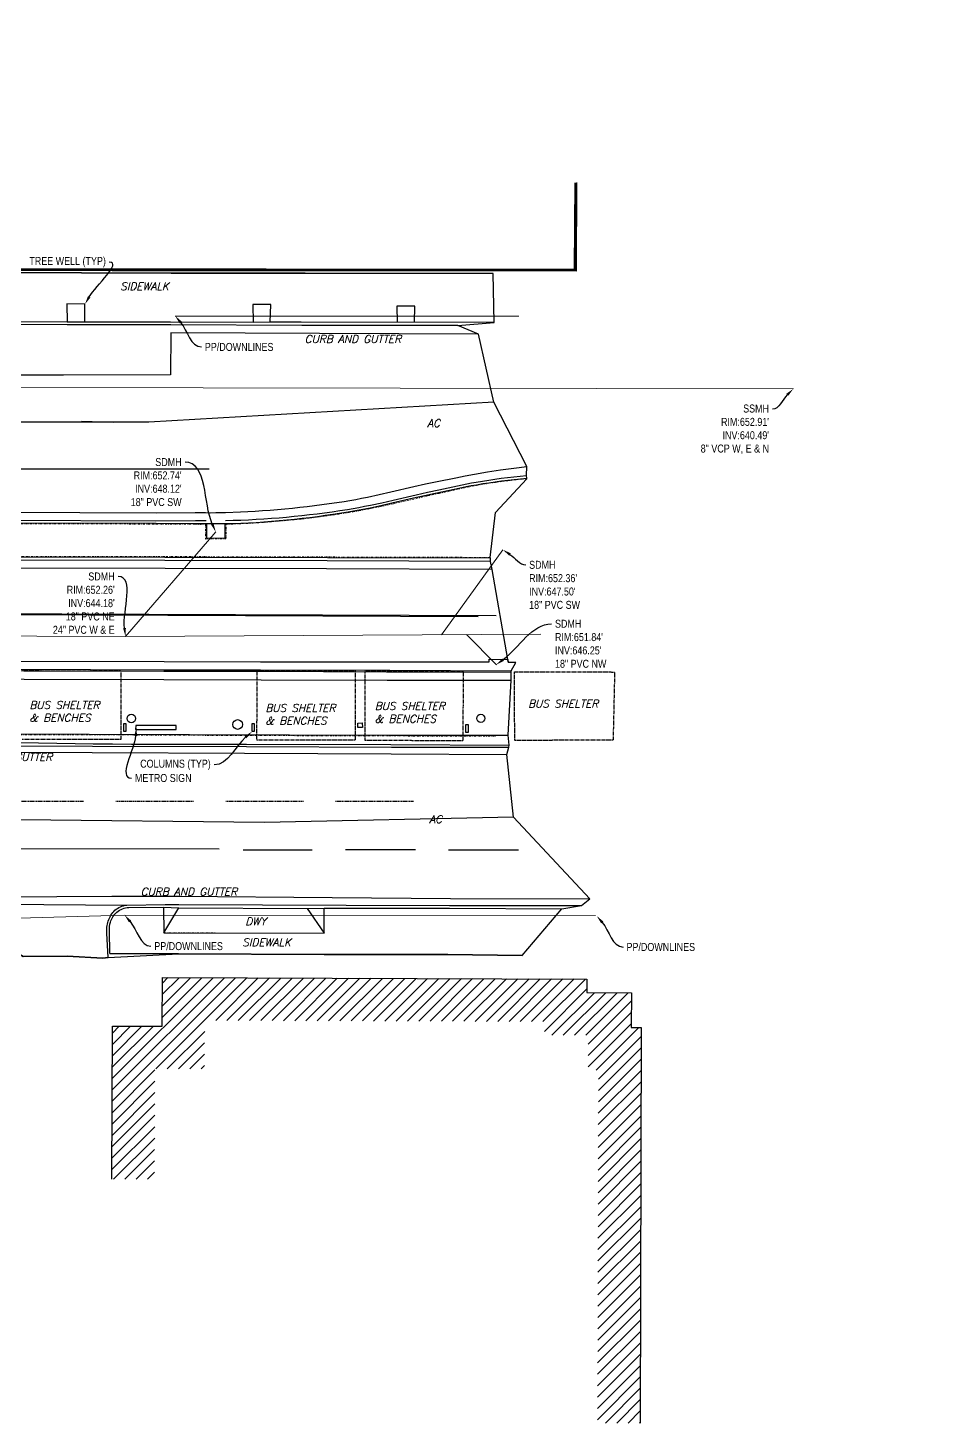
# Model space of a CAD drawing. Header units: feet. Extents: x 6441334 to 6442104, y 1883534 to 1884360.
# Drawn here: x 6441888.6 to 6442104.4, y 1883754.6 to 1884081.5 of the extents above; entities that cross this region are included whole.
import ezdxf
from ezdxf import colors
from ezdxf.entities.mleader import LeaderData, LeaderLine
from ezdxf.lldxf.tags import DXFTag
from ezdxf.math import Vec2, Vec3

# ---------------------------------------------------------------- set-up
doc = ezdxf.new("R2010")
doc.units = ezdxf.units.FT
doc.header["$MEASUREMENT"] = 0
for name, pattern in [('DASHDOT', [1, 0.5, -0.25, 0, -0.25]), ('DASHED2', [0.375, 0.25, -0.125]), ('HIDDEN2', [0.1875, 0.125, -0.0625])]:
    doc.linetypes.add(name, pattern=pattern)
for name, color, linetype, lineweight in [('V-DETL-PATT-BLDG-', 253, 'Continuous', 13), ('VF-BLDG-LINE-', 253, 'Continuous', 25), ('VF-BLDG-OVHD-LINE-', 253, 'DASHED2', 25), ('VF-ELEC-OVHD-LINE-', 253, 'OVERHEADELECTRIC', 15), ('VF-ROAD-CRWN-LINE-', 253, 'Continuous', 25), ('VF-ROAD-STRP-WHIT-LINE-', 253, 'Continuous', 25), ('VF-SSWR-GEOP-LINE-QLB-', 253, 'SEWER', 15), ('VF-STRM-GEOP-LINE-QLB-', 253, 'STORMDRAIN', 15), ('VF-TOPO-BRKL-LINE-', 253, 'DASHDOT', 13), ('VF-TOPO-CONC-EDGE-LINE-', 253, 'Continuous', 25), ('VF-TOPO-CONC-GTFL-LINE-', 253, 'Continuous', 25), ('VF-TOPO-CONC-LIPG-LINE-', 253, 'Continuous', 25), ('VF-TOPO-CONC-TBCB-LINE-', 253, 'Continuous', 25), ('VF-TOPO-CONC-TBWK-LINE-', 253, 'Continuous', 35), ('VF-TOPO-CONC-WALL-LINE-', 253, 'Continuous', 9), ('VF-TOPO-TEXT-', 253, 'Continuous', 25)]:
    doc.layers.add(name, color=color, linetype=linetype, lineweight=lineweight)
doc.layers.add('VF-TINN-DSRF-BNDY-', color=253, linetype='Continuous', lineweight=25, plot=False)
doc.styles.add('CG-Boundary', font='simplex.shx', dxfattribs={"oblique": 15, "height": 0.115})
doc.styles.add('NCS1-Anno', font='arial.ttf', dxfattribs={"width": 0.8, "height": 0.1})
doc.styles.get("Standard").update_dxf_attribs({"font": 'arial.ttf'})
tags = doc.linetypes.add('OVERHEADELECTRIC', pattern='A,1,-0.03,["OE",Standard,S=0.08,R=0,X=0,Y=-0.04],-0.16,1', length=2.19).pattern_tags.tags
tags[6] = DXFTag(74, 10)
tags = doc.linetypes.add('SEWER', pattern='A,1,-0.03,["SS",Standard,S=0.08,R=0,X=0,Y=-0.04],-0.16,1', length=2.19).pattern_tags.tags
tags[6] = DXFTag(74, 10)
tags = doc.linetypes.add('STORMDRAIN', pattern='A,1,-0.03,["SD",Standard,S=0.08,R=0,X=0,Y=-0.04],-0.16,1', length=2.19).pattern_tags.tags
tags[6] = DXFTag(74, 10)

msp = doc.modelspace()

# ---------------------------------------------------------------- hatches: boundary and pattern name
at = {"layer": 'V-DETL-PATT-BLDG-'}
h = msp.add_hatch(dxfattribs=at)
h.set_pattern_fill('ANSI31', color=256, scale=15)
h.set_pattern_definition([(45, (0, 0), (-1.3258252147, 1.3258252147), [])])
h.paths.add_polyline_path([(6442030.01, 1883855.43), (6442019.57, 1883855.46), (6442019.56, 1883858.65), (6441920.14, 1883858.98), (6441920.06, 1883847.6), (6441908.44, 1883847.58), (6441908.29, 1883811.76), (6441918.29, 1883811.72), (6441918.39, 1883837.6), (6441929.99, 1883837.62), (6441930.07, 1883848.95), (6442009.59, 1883848.68), (6442009.6, 1883845.5), (6442019.91, 1883845.46), (6442019.83, 1883837.26), (6442022.26, 1883837.27), (6442022.04, 1883754.64), (6442032.04, 1883754.61), (6442032.29, 1883847.3), (6442029.93, 1883847.29)])

# ---------------------------------------------------------------- linework, layer by layer
at = {"layer": 'VF-BLDG-LINE-'}
for points in [[(6441911.07, 1883918.51), (6441911.57, 1883918.51), (6441911.57, 1883916.61), (6441911.07, 1883916.61), (6441911.07, 1883918.51)], [(6441941.13, 1883918.53), (6441941.63, 1883918.53), (6441941.63, 1883916.63), (6441941.13, 1883916.63), (6441941.13, 1883918.53)], [(6441991.24, 1883918.32), (6441991.74, 1883918.32), (6441991.74, 1883916.42), (6441991.24, 1883916.42), (6441991.24, 1883918.32)], [(6441908.29, 1883811.76), (6441908.44, 1883847.58), (6441920.06, 1883847.6), (6441920.14, 1883858.98), (6442019.56, 1883858.65), (6442019.57, 1883855.46), (6442030.01, 1883855.43), (6442029.93, 1883847.29), (6442032.29, 1883847.3), (6442032.04, 1883754.61)]]:
    msp.add_lwpolyline(points, dxfattribs=at)
for points in [[(6441913.89, 1883918.04), (6441913.83, 1883917.08), (6441923.36, 1883917.09), (6441923.35, 1883918.05), (6441913.89, 1883918.04)], [(6441965.92, 1883918.58), (6441966.95, 1883918.66), (6441967, 1883917.58), (6441965.91, 1883917.6), (6441965.92, 1883918.58)]]:
    msp.add_lwpolyline(points, close=True, dxfattribs=at)
for centre, radius in [((6441912.86, 1883919.68), 0.996), ((6441994.7, 1883919.72), 0.95), ((6441937.74, 1883918.28), 1.14)]:
    msp.add_circle(centre, radius, dxfattribs=at)
at = {"layer": 'VF-BLDG-OVHD-LINE-', "ltscale": 0.6}
for p, q in [((6441887.4, 1883930.91, 665.62), (6441910.39, 1883930.83, 665.81)), ((6441910.39, 1883930.83, 665.81), (6441910.37, 1883914.75, 662.09)), ((6441942.27, 1883914.65, 661.82), (6441942.35, 1883930.82, 665.41)), ((6441942.35, 1883930.82, 665.41), (6441965.29, 1883930.83, 665.3)), ((6441965.29, 1883930.83, 665.3), (6441965.27, 1883914.62, 661.92)), ((6441967.58, 1883930.69, 665.1), (6441967.57, 1883914.63, 661.92)), ((6441990.65, 1883930.7, 665.19), (6441967.58, 1883930.69, 665.1)), ((6441990.59, 1883914.51, 661.98), (6441990.65, 1883930.7, 665.19)), ((6442002.59, 1883930.66, 664.87), (6442026.05, 1883930.58, 665.34)), ((6442002.66, 1883914.55, 661.8), (6442002.59, 1883930.66, 664.87)), ((6442026.05, 1883930.58, 665.34), (6442025.69, 1883914.61, 661.74)), ((6441910.37, 1883914.75, 662.09), (6441887.29, 1883914.77, 662.05)), ((6441965.27, 1883914.62, 661.92), (6441942.27, 1883914.65, 661.82)), ((6441967.57, 1883914.63, 661.92), (6441990.59, 1883914.51, 661.98)), ((6442025.69, 1883914.61, 661.74), (6442002.66, 1883914.55, 661.8))]:
    msp.add_line(p, q, dxfattribs=at)
at = {"layer": 'VF-ELEC-OVHD-LINE-'}
for points in [[(6441923.14, 1884013.95), (6442003.59, 1884013.95)], [(6441520.87, 1883874.99), (6441672.44, 1883874.45), (6441802.22, 1883875.12), (6441871.23, 1883872.9), (6441880.86, 1883872.76), (6441911.29, 1883873.63)], [(6441911.29, 1883873.63), (6442021.58, 1883873.5)]]:
    msp.add_lwpolyline(points, dxfattribs=at)
at = {"layer": 'VF-ROAD-CRWN-LINE-'}
for points in [[(6441997.73, 1883993.79), (6441916.93, 1883989.09), (6441821.9, 1883989.11), (6441790.41, 1883992.96)], [(6441792.68, 1883944.8), (6441896.61, 1883944.19), (6441998.27, 1883943.81)], [(6442002.4, 1883896.54), (6441944.07, 1883895.34), (6441886.8, 1883895.92), (6441826.57, 1883894.7), (6441781.22, 1883893.21)]]:
    msp.add_lwpolyline(points, dxfattribs=at)
at = {"layer": 'VF-ROAD-STRP-WHIT-LINE-'}
for p, q in [((6441908.74, 1883989, 652.88), (6441901.21, 1883989.24, 652.84)), ((6441931.08, 1883978.12, 652.66), (6441789.73, 1883978.08, 652.78)), ((6441933.42, 1883889.09, 651.15), (6441787.31, 1883889.33, 651.76)), ((6441950.73, 1883888.85, 651.13), (6441939.08, 1883888.87, 651.15)), ((6441955.2, 1883888.86, 651.12), (6441950.73, 1883888.85, 651.13)), ((6441974.96, 1883888.91, 651.09), (6441963.04, 1883888.89, 651.1)), ((6441979.43, 1883888.89, 651.08), (6441974.96, 1883888.91, 651.09)), ((6441999.07, 1883888.86, 651.01), (6441987.18, 1883888.85, 651.06)), ((6442003.54, 1883888.86, 651), (6441999.07, 1883888.86, 651.01))]:
    msp.add_line(p, q, dxfattribs=at)
msp.add_polyline3d([(6441793.9, 1883955.61, 652.57), (6441794.08, 1883944.45, 652.76), (6441994.07, 1883943.61, 651.91)], dxfattribs=at)
at = {"layer": 'VF-ROAD-STRP-WHIT-LINE-', "linetype": 'DASHED2'}
for points in [[(6441901.68, 1883900.24, 651.29), (6441901.68, 1883900.24, 651.29), (6441883.48, 1883900.22, 651.35)], [(6441927.42, 1883900.26, 651.2), (6441927.42, 1883900.26, 651.2), (6441909.22, 1883900.24, 651.27)], [(6441953.16, 1883900.27, 651.12), (6441953.16, 1883900.27, 651.12), (6441934.96, 1883900.25, 651.18)], [(6441978.91, 1883900.28, 651.03), (6441978.91, 1883900.28, 651.03), (6441960.71, 1883900.26, 651.1)]]:
    msp.add_polyline3d(points, dxfattribs=at)
at = {"layer": 'VF-SSWR-GEOP-LINE-QLB-', "ltscale": 0.6, "elevation": 652.99, "flags": 128}
msp.add_lwpolyline([(6441837.51, 1883997.35), (6442067.91, 1883996.92)], dxfattribs=at)
at = {"layer": 'VF-STRM-GEOP-LINE-QLB-', "ltscale": 0.6, "flags": 128}
for points, elevation in [([(6441932.62, 1883963.41), (6441911.5, 1883938.88)], 652.74), ([(6441999.87, 1883959.23), (6441985.51, 1883939.3)], 652.36), ([(6441599.6, 1883940.05), (6441911.5, 1883938.88), (6442008.78, 1883939.43)], 652.34), ([(6441998.35, 1883932.3), (6441991.33, 1883939.33)], 651.84)]:
    msp.add_lwpolyline(points, dxfattribs=dict(at, elevation=elevation))
at = {"layer": 'VF-TINN-DSRF-BNDY-'}
msp.add_polyline3d([(6441887.51, 1883863.96, 651.56), (6441897.85, 1883864.01, 651.24), (6441906.19, 1883863.56, 651.23), (6441907.43, 1883863.73, 651.33), (6441923.87, 1883864.57, 651.31), (6441958.02, 1883864.38, 651.18), (6441987, 1883864.42, 651.02), (6442004.39, 1883864.19, 650.79), (6442013.71, 1883875.12, 650.67), (6442018.26, 1883875.87, 650.18), (6442020.25, 1883877.4, 650.23), (6442002.4, 1883896.54, 651.2), (6442000.83, 1883911.26, 650.76), (6442001.24, 1883912.97, 650.65), (6442001.33, 1883913.47, 651.06), (6442001.1, 1883915.81, 652.57), (6442001.81, 1883928.65, 652.3), (6442001.83, 1883930.57, 652.26), (6442001.84, 1883930.88, 651.62), (6442002.91, 1883932.81, 651.65), (6442001.14, 1883932.89, 651.66), (6442001.03, 1883933.55, 651.66), (6441997.36, 1883954.58, 651.62), (6441997.01, 1883956.49, 651.57), (6441997.01, 1883957.26, 652.04), (6441996.92, 1883957.43, 651.83), (6441998.13, 1883967.96, 652.66), (6442005.46, 1883975.86, 652.74), (6442005.47, 1883976.02, 652.94), (6442005.39, 1883976.61, 652.4), (6442005.49, 1883978.69, 652.58), (6441997.73, 1883993.79, 653.08), (6441994.21, 1884009.76, 652.59), (6441989.32, 1884011.76, 652.63), (6441997.81, 1884012.46, 653.14), (6441997.59, 1884023.91, 653.48), (6441953.54, 1884023.99, 653.49), (6441922.15, 1884024.04, 653.54), (6441901.15, 1884024.08, 653.56), (6441857.19, 1884024.18, 653.57)], dxfattribs=at)
at = {"layer": 'VF-TOPO-BRKL-LINE-'}
msp.add_line((6441920.5, 1883869.47), (6441958.02, 1883869.36), dxfattribs=at)
for points in [[(6441883.66, 1883965.33), (6441918.56, 1883965.24), (6441927.86, 1883965.19), (6441929.05, 1883965.17), (6441930.23, 1883965.21), (6441930.26, 1883961.74), (6441935.02, 1883961.79), (6441935.1, 1883965.2), (6441936.88, 1883965.26), (6441938.66, 1883965.34), (6441940.44, 1883965.42), (6441942.22, 1883965.53), (6441943.99, 1883965.64), (6441945.77, 1883965.77), (6441947.55, 1883965.92), (6441949.32, 1883966.08), (6441951.1, 1883966.25), (6441952.87, 1883966.44), (6441954.64, 1883966.65), (6441956.41, 1883966.86), (6441958.17, 1883967.1), (6441959.94, 1883967.34), (6441961.7, 1883967.6), (6441963.46, 1883967.88), (6441964.81, 1883968.1), (6441966.17, 1883968.34), (6441968.86, 1883968.86), (6441971.55, 1883969.42), (6441974.23, 1883970.01), (6441979.58, 1883971.24), (6441982.26, 1883971.84), (6441984.95, 1883972.43), (6441989.34, 1883973.4), (6441991.55, 1883973.88), (6441992.65, 1883974.1), (6441993.76, 1883974.31), (6441995.21, 1883974.56), (6441996.67, 1883974.79), (6441998.13, 1883975.01), (6441999.59, 1883975.22), (6442001.06, 1883975.4), (6442002.52, 1883975.57), (6442003.99, 1883975.73), (6442005.46, 1883975.86)], [(6441996.92, 1883957.43), (6441958.84, 1883957.53), (6441920.66, 1883957.63), (6441886.37, 1883957.64), (6441851.13, 1883957.69), (6441819.91, 1883957.73)], [(6441790.48, 1883920.75), (6441788.79, 1883920.84), (6441788.84, 1883922.09), (6441801.68, 1883921.11), (6441801.9, 1883916.13), (6441822.42, 1883916), (6441856.18, 1883915.98), (6441884.62, 1883915.88), (6441903.03, 1883915.87), (6441939.6, 1883915.7), (6441973.24, 1883915.6), (6441998.21, 1883915.53)]]:
    msp.add_lwpolyline(points, dxfattribs=at)
for points in [[(6441883.66, 1883965.33, 652.48), (6441918.56, 1883965.24, 652.38), (6441927.86, 1883965.19, 652.43), (6441929.05, 1883965.17, 652.42), (6441930.23, 1883965.21, 652.41), (6441930.26, 1883961.74, 652.32), (6441935.02, 1883961.79, 652.31), (6441935.1, 1883965.2, 652.36), (6441936.88, 1883965.26, 652.37), (6441938.66, 1883965.34, 652.37), (6441940.44, 1883965.42, 652.38), (6441942.22, 1883965.53, 652.39), (6441943.99, 1883965.64, 652.39), (6441945.77, 1883965.77, 652.4), (6441947.55, 1883965.92, 652.41), (6441949.32, 1883966.08, 652.41), (6441951.1, 1883966.25, 652.42), (6441952.87, 1883966.44, 652.43), (6441954.64, 1883966.65, 652.43), (6441956.41, 1883966.86, 652.44), (6441958.17, 1883967.1, 652.45), (6441959.94, 1883967.34, 652.45), (6441961.7, 1883967.6, 652.46), (6441963.46, 1883967.88, 652.47), (6441964.81, 1883968.1, 652.47), (6441966.17, 1883968.34, 652.48), (6441968.86, 1883968.86, 652.5), (6441971.55, 1883969.42, 652.51), (6441974.23, 1883970.01, 652.53), (6441979.58, 1883971.24, 652.56), (6441982.26, 1883971.84, 652.57), (6441984.95, 1883972.43, 652.59), (6441989.34, 1883973.4, 652.64), (6441991.55, 1883973.88, 652.66), (6441992.65, 1883974.1, 652.67), (6441993.76, 1883974.31, 652.68), (6441995.21, 1883974.56, 652.69), (6441996.67, 1883974.79, 652.7), (6441998.13, 1883975.01, 652.7), (6441999.59, 1883975.22, 652.71), (6442001.06, 1883975.4, 652.72), (6442002.52, 1883975.57, 652.72), (6442003.99, 1883975.73, 652.73), (6442005.46, 1883975.86, 652.74)], [(6441996.92, 1883957.43, 651.83), (6441958.84, 1883957.53, 652.05), (6441920.66, 1883957.63, 652.12), (6441886.37, 1883957.64, 652.27), (6441851.13, 1883957.69, 652.44), (6441819.91, 1883957.73, 652.61)], [(6441790.48, 1883920.75, 652.46), (6441788.79, 1883920.84, 652.48), (6441788.84, 1883922.09, 652.46), (6441801.68, 1883921.11, 652.74), (6441801.9, 1883916.13, 651.97), (6441822.42, 1883916, 651.56), (6441856.18, 1883915.98, 651.41), (6441884.62, 1883915.88, 651.29), (6441903.03, 1883915.87, 651.24), (6441939.6, 1883915.7, 651.1), (6441973.24, 1883915.6, 650.98), (6441998.21, 1883915.53, 650.89)]]:
    msp.add_polyline3d(points, dxfattribs=at)
at = {"layer": 'VF-TOPO-CONC-EDGE-LINE-'}
msp.add_line((6441920.5, 1883869.47, 651.24), (6441958.02, 1883869.36, 651.08), dxfattribs=at)
for points in [[(6441901.95, 1884012.58, 653.29), (6441901.99, 1884016.74, 653.36), (6441897.79, 1884016.8, 653.39), (6441897.82, 1884012.58, 653.27)], [(6441945.41, 1884012.55, 653.32), (6441945.52, 1884016.7, 653.41), (6441941.31, 1884016.69, 653.4), (6441941.39, 1884012.5, 653.31)], [(6441979.17, 1884012.49, 653.33), (6441979.27, 1884016.28, 653.41), (6441975.07, 1884016.27, 653.4), (6441975.14, 1884012.49, 653.32)], [(6441896.96, 1884000.14, 652.96), (6441858.13, 1884000.16, 652.9), (6441832.68, 1884000.18, 652.86), (6441832.12, 1884010.15, 652.57)], [(6441922.1, 1884010.03, 652.78), (6441922.02, 1884000.24, 652.96), (6441896.96, 1884000.14, 652.96)], [(6441930.43, 1883965.38, 652.61), (6441930.46, 1883961.93, 652.66), (6441934.86, 1883961.98, 652.61), (6441934.86, 1883965.38, 652.57)], [(6441996.69, 1883932.93, 651.63), (6441996.68, 1883933.6, 651.62), (6442001.03, 1883933.55, 651.66), (6442001.14, 1883932.89, 651.66)], [(6441851.89, 1883930.97, 652.84), (6441851.86, 1883930.64, 652.85), (6441851.87, 1883929.02, 652.88), (6441887.73, 1883928.9, 652.73), (6441920.46, 1883928.8, 652.61), (6441943.25, 1883928.76, 652.53), (6441972.77, 1883928.64, 652.4), (6442001.81, 1883928.65, 652.3), (6442001.83, 1883930.57, 652.26)], [(6441851.89, 1883930.97, 652.84), (6441887.66, 1883930.89, 652.7), (6441920.48, 1883930.75, 652.6), (6441943.07, 1883930.75, 652.47), (6441972.65, 1883930.61, 652.41), (6442001.83, 1883930.57, 652.26)], [(6441788.6, 1883917.68, 652.36), (6441788.56, 1883919.18, 652.51), (6441788.62, 1883920.6, 652.61), (6441788.65, 1883922.33, 652.72), (6441801.87, 1883921.34, 653.1), (6441802, 1883916.31, 653.23), (6441821.71, 1883916.25, 653.21), (6441854.58, 1883916.2, 653.1), (6441903.02, 1883916.03, 652.91), (6441973.37, 1883915.78, 652.65), (6442001.1, 1883915.81, 652.57)], [(6441907.43, 1883863.73, 651.33), (6441907.13, 1883869.42, 651.16), (6441907.1, 1883869.77, 651.13), (6441907.09, 1883870.12, 651.1), (6441907.1, 1883870.47, 651.08), (6441907.13, 1883870.82, 651.05), (6441907.17, 1883871.17, 651.02), (6441907.24, 1883871.52, 650.99), (6441907.33, 1883871.86, 650.96), (6441907.43, 1883872.2, 650.93), (6441907.56, 1883872.56, 650.89), (6441907.71, 1883872.91, 650.86), (6441907.88, 1883873.25, 650.82), (6441908.07, 1883873.59, 650.79), (6441908.27, 1883873.91, 650.75), (6441908.51, 1883874.21, 650.72), (6441908.76, 1883874.49, 650.68), (6441909.03, 1883874.75, 650.65), (6441909.33, 1883874.99, 650.62), (6441909.64, 1883875.2, 650.59), (6441909.97, 1883875.4, 650.56), (6441910.32, 1883875.57, 650.53), (6441910.67, 1883875.71, 650.5), (6441911.04, 1883875.83, 650.47), (6441911.41, 1883875.92, 650.44), (6441911.78, 1883875.98, 650.41)], [(6441920.38, 1883875.46, 651.04), (6441920.5, 1883869.47, 651.24), (6441924, 1883875.36, 650.48)], [(6441954.04, 1883875.21, 650.5), (6441958.02, 1883869.36, 651.08), (6441958.02, 1883875.27, 650.88)]]:
    msp.add_polyline3d(points, dxfattribs=at)
at = {"layer": 'VF-TOPO-CONC-GTFL-LINE-'}
for points in [[(6441989.32, 1884011.76, 652.63), (6441952.8, 1884011.79, 652.56), (6441922.08, 1884011.93, 652.65), (6441897.82, 1884011.91, 652.66), (6441857.35, 1884011.99, 652.6), (6441832.09, 1884012.09, 652.56), (6441814.93, 1884012.02, 652.49), (6441796.94, 1884012.06, 652.45), (6441794.06, 1884012.02, 652.47)], [(6441934.93, 1883966.08, 652.02), (6441936.71, 1883966.13, 652.03), (6441938.5, 1883966.19, 652.04), (6441940.29, 1883966.27, 652.05), (6441942.08, 1883966.36, 652.06), (6441943.87, 1883966.47, 652.07), (6441945.66, 1883966.6, 652.08), (6441947.45, 1883966.74, 652.09), (6441949.23, 1883966.89, 652.1), (6441951.01, 1883967.06, 652.11), (6441952.8, 1883967.25, 652.11), (6441954.58, 1883967.45, 652.12), (6441956.36, 1883967.66, 652.13), (6441958.13, 1883967.89, 652.14), (6441959.91, 1883968.14, 652.15), (6441961.68, 1883968.4, 652.16), (6441963.45, 1883968.68, 652.17), (6441964.8, 1883968.9, 652.18), (6441966.15, 1883969.15, 652.18), (6441967.5, 1883969.41, 652.19), (6441968.84, 1883969.68, 652.19), (6441971.53, 1883970.25, 652.21), (6441974.2, 1883970.86, 652.22), (6441979.55, 1883972.1, 652.24), (6441982.23, 1883972.71, 652.26), (6441984.91, 1883973.29, 652.27), (6441989.27, 1883974.23, 652.31), (6441991.45, 1883974.68, 652.33), (6441992.54, 1883974.89, 652.34), (6441993.64, 1883975.09, 652.35), (6441995.1, 1883975.33, 652.35), (6441996.56, 1883975.56, 652.36), (6441998.03, 1883975.78, 652.37), (6441999.5, 1883975.98, 652.38), (6442000.97, 1883976.16, 652.38), (6442002.44, 1883976.33, 652.39), (6442003.91, 1883976.48, 652.4), (6442005.39, 1883976.61, 652.4)], [(6441883.47, 1883966.12, 652.2), (6441918.53, 1883966, 652.07), (6441927.86, 1883966.06, 652.08), (6441929.36, 1883966.05, 652.06), (6441930.37, 1883966.07, 652)], [(6441997.01, 1883956.49, 651.57), (6441958.76, 1883956.63, 651.69), (6441920.71, 1883956.69, 651.83), (6441886.3, 1883956.76, 651.97)], [(6441886.09, 1883931.28, 652.1), (6441920.47, 1883931.09, 651.98), (6441943.1, 1883931.1, 651.86), (6441973.43, 1883930.98, 651.75), (6442001.84, 1883930.88, 651.62)], [(6441788.34, 1883917.15, 651.86), (6441802.95, 1883914.53, 651.39), (6441810.56, 1883914.01, 651.29), (6441818.19, 1883913.67, 651.18), (6441829.44, 1883913.5, 651.08), (6441855.21, 1883913.27, 650.99), (6441886.84, 1883913.26, 650.73), (6441903.76, 1883913.23, 650.75), (6441939.81, 1883913.14, 650.76), (6441973.83, 1883912.98, 650.77), (6442001.24, 1883912.97, 650.65)], [(6441882.67, 1883876.19, 650.5), (6441911.78, 1883875.98, 650.41), (6441920.78, 1883876.1, 650.38), (6441924.01, 1883876.08, 650.36), (6441963.14, 1883875.93, 650.25), (6441987.34, 1883875.84, 650.21), (6442018.26, 1883875.87, 650.18)]]:
    msp.add_polyline3d(points, dxfattribs=at)
at = {"layer": 'VF-TOPO-CONC-LIPG-LINE-'}
msp.add_line((6442001.14, 1883932.89, 651.66), (6442002.91, 1883932.81, 651.65), dxfattribs=at)
for points in [[(6441994.21, 1884009.76, 652.59), (6441956.9, 1884009.87, 652.65), (6441922.1, 1884010.03, 652.78)], [(6441882.82, 1883968.06, 652.31), (6441918.74, 1883967.89, 652.23), (6441927.81, 1883967.99, 652.19), (6441929.02, 1883967.94, 652.2), (6441930.23, 1883967.92, 652.22), (6441931.44, 1883967.91, 652.23), (6441932.66, 1883967.92, 652.25), (6441934.9, 1883967.98, 652.21), (6441938.39, 1883968.11, 652.22), (6441941.87, 1883968.29, 652.23), (6441943.61, 1883968.41, 652.24), (6441945.35, 1883968.53, 652.24), (6441947.09, 1883968.67, 652.25), (6441948.83, 1883968.82, 652.25), (6441950.57, 1883968.99, 652.25), (6441952.31, 1883969.17, 652.26), (6441954.04, 1883969.36, 652.26), (6441955.77, 1883969.57, 652.27), (6441957.5, 1883969.79, 652.27), (6441959.23, 1883970.03, 652.28), (6441960.96, 1883970.28, 652.28), (6441962.68, 1883970.55, 652.29), (6441964.05, 1883970.78, 652.3), (6441965.43, 1883971.02, 652.3), (6441966.8, 1883971.29, 652.31), (6441968.17, 1883971.56, 652.32), (6441970.89, 1883972.15, 652.34), (6441973.62, 1883972.76, 652.35), (6441979.06, 1883974.02, 652.39), (6441981.78, 1883974.64, 652.4), (6441984.51, 1883975.21, 652.42), (6441988.89, 1883976.11, 652.46), (6441991.07, 1883976.55, 652.48), (6441993.27, 1883976.95, 652.49), (6441996.31, 1883977.46, 652.52), (6441999.36, 1883977.92, 652.54), (6442002.42, 1883978.33, 652.56), (6442005.49, 1883978.69, 652.58)], [(6441997.36, 1883954.58, 651.62), (6441958.6, 1883954.75, 651.82), (6441920.82, 1883954.81, 651.95), (6441886.13, 1883954.88, 652.1)], [(6441885.22, 1883933.13, 652.16), (6441920.57, 1883933.05, 652.03), (6441943.13, 1883932.98, 651.92), (6441973.56, 1883932.94, 651.78), (6441996.69, 1883932.93, 651.63)], [(6441787.89, 1883915.18, 652.04), (6441802.74, 1883912.48, 651.6), (6441810.38, 1883911.94, 651.48), (6441818.03, 1883911.62, 651.36), (6441829.03, 1883911.51, 651.16), (6441855.01, 1883911.86, 651.01), (6441886.8, 1883911.77, 650.85), (6441903.7, 1883911.71, 650.86), (6441939.4, 1883911.6, 650.87), (6441973.68, 1883911.38, 650.81), (6442000.83, 1883911.26, 650.76)], [(6441882.51, 1883877.89, 650.59), (6441908.26, 1883878.05, 650.51), (6441920.36, 1883878.07, 650.48), (6441924.1, 1883878.06, 650.47), (6441959.91, 1883877.74, 650.38), (6441987.59, 1883877.48, 650.3), (6442020.25, 1883877.4, 650.23)]]:
    msp.add_polyline3d(points, dxfattribs=at)
at = {"layer": 'VF-TOPO-CONC-TBCB-LINE-'}
for points in [[(6441997.81, 1884012.46, 653.14), (6441952.6, 1884012.52, 653.32), (6441945.41, 1884012.55, 653.32), (6441941.39, 1884012.5, 653.31), (6441922, 1884012.58, 653.31), (6441897.82, 1884012.58, 653.27), (6441857.13, 1884012.63, 653.29), (6441833.97, 1884012.69, 653.23), (6441814.84, 1884012.68, 653.15), (6441810.69, 1884012.72, 653.15), (6441797.11, 1884012.7, 653.21), (6441794.09, 1884012.64, 653.15)], [(6441883.6, 1883965.52, 652.7), (6441918.68, 1883965.47, 652.61), (6441927.85, 1883965.37, 652.6), (6441930.43, 1883965.38, 652.61), (6441932.64, 1883965.37, 652.59), (6441934.86, 1883965.38, 652.57), (6441936.66, 1883965.41, 652.58), (6441938.47, 1883965.47, 652.58), (6441940.28, 1883965.54, 652.59), (6441942.08, 1883965.64, 652.6), (6441943.89, 1883965.75, 652.61), (6441945.69, 1883965.89, 652.61), (6441947.5, 1883966.04, 652.62), (6441949.3, 1883966.21, 652.63), (6441951.1, 1883966.39, 652.64), (6441952.9, 1883966.59, 652.65), (6441954.69, 1883966.81, 652.65), (6441956.49, 1883967.04, 652.66), (6441958.28, 1883967.29, 652.67), (6441960.07, 1883967.55, 652.68), (6441963.64, 1883968.11, 652.69), (6441964.93, 1883968.33, 652.7), (6441966.21, 1883968.57, 652.7), (6441968.77, 1883969.08, 652.71), (6441971.32, 1883969.62, 652.72), (6441973.87, 1883970.2, 652.74), (6441978.96, 1883971.38, 652.76), (6441981.51, 1883971.95, 652.77), (6441984.06, 1883972.5, 652.78), (6441988.87, 1883973.52, 652.79), (6441991.28, 1883974.02, 652.8), (6441992.49, 1883974.25, 652.8), (6441993.7, 1883974.46, 652.8), (6441995.17, 1883974.71, 652.82), (6441996.63, 1883974.94, 652.84), (6441998.1, 1883975.15, 652.85), (6441999.57, 1883975.35, 652.87), (6442001.04, 1883975.54, 652.89), (6442002.52, 1883975.71, 652.9), (6442003.99, 1883975.87, 652.92), (6442005.47, 1883976.02, 652.94)], [(6441997.01, 1883957.26, 652.04), (6441958.77, 1883957.32, 652.19), (6441920.67, 1883957.41, 652.34), (6441886.45, 1883957.46, 652.46)], [(6441886.87, 1883914.07, 651.26), (6441891.14, 1883914.02, 651.25), (6441895.41, 1883913.94, 651.25), (6441899.67, 1883913.85, 651.25), (6441903.94, 1883913.78, 651.25), (6441908.43, 1883913.74, 651.24), (6441912.92, 1883913.71, 651.23), (6441921.9, 1883913.7, 651.21), (6441930.88, 1883913.71, 651.2), (6441939.86, 1883913.7, 651.18), (6441973.63, 1883913.56, 651.12), (6442001.33, 1883913.47, 651.06)], [(6441907.82, 1883864.62, 651.39), (6441907.71, 1883870, 651.24), (6441907.71, 1883870.49, 651.21), (6441907.75, 1883870.99, 651.18), (6441907.83, 1883871.47, 651.14), (6441907.96, 1883871.95, 651.11), (6441908.08, 1883872.28, 651.11), (6441908.22, 1883872.61, 651.1), (6441908.38, 1883872.93, 651.1), (6441908.56, 1883873.24, 651.1), (6441908.76, 1883873.54, 651.1), (6441908.98, 1883873.82, 651.09), (6441909.21, 1883874.08, 651.09), (6441909.47, 1883874.32, 651.09), (6441909.77, 1883874.55, 651.09), (6441910.1, 1883874.76, 651.08), (6441910.44, 1883874.94, 651.08), (6441910.79, 1883875.09, 651.08), (6441911.16, 1883875.22, 651.07), (6441911.53, 1883875.32, 651.07), (6441911.91, 1883875.38, 651.07), (6441912.28, 1883875.42, 651.06), (6441920.38, 1883875.46, 651.04), (6441924, 1883875.36, 650.48), (6441954.04, 1883875.21, 650.5), (6441958.02, 1883875.27, 650.88), (6441987.38, 1883875.25, 650.73), (6442013.71, 1883875.12, 650.67)]]:
    msp.add_polyline3d(points, dxfattribs=at)
at = {"layer": 'VF-TOPO-CONC-TBWK-LINE-'}
for p, q in [((6441906.19, 1883863.56, 651.23), (6441897.85, 1883864.01, 651.24)), ((6441907.43, 1883863.73, 651.33), (6441906.19, 1883863.56, 651.23))]:
    msp.add_line(p, q, dxfattribs=at)
for points in [[(6441997.59, 1884023.91, 653.48), (6441953.54, 1884023.99, 653.49), (6441922.15, 1884024.04, 653.54), (6441901.15, 1884024.08, 653.56), (6441857.19, 1884024.18, 653.57), (6441831.99, 1884024.23, 653.54), (6441799.96, 1884024.28, 653.5), (6441799.08, 1884024.28, 653.45)], [(6441864.07, 1883866.16, 651.52), (6441881.78, 1883866.1, 651.36), (6441882.46, 1883866.05, 651.35), (6441883.73, 1883865.87, 651.37), (6441884.95, 1883865.47, 651.38), (6441886.6, 1883864.49, 651.45), (6441887.51, 1883863.96, 651.56), (6441897.85, 1883864.01, 651.24)], [(6441907.82, 1883864.62, 651.39), (6441923.87, 1883864.57, 651.31), (6441958.02, 1883864.38, 651.18), (6441987, 1883864.42, 651.02), (6442004.39, 1883864.19, 650.79)]]:
    msp.add_polyline3d(points, dxfattribs=at)
at = {"layer": 'VF-TOPO-CONC-WALL-LINE-', "elevation": 659.03}
msp.add_lwpolyline([(6441778.58, 1884143.51), (6441778.26, 1884045.96), (6441799.53, 1884045.94), (6441799.53, 1884024.65), (6442017.14, 1884024.46), (6442017.17, 1884045.24)], dxfattribs=at)
at = {"layer": 'VF-TOPO-CONC-WALL-LINE-', "linetype": 'HIDDEN2', "ltscale": 0.6, "const_width": 0.5}
msp.add_lwpolyline([(6441779.08, 1884143.51), (6441778.55, 1884046.19), (6441799.95, 1884046.29), (6441799.79, 1884024.93), (6442016.82, 1884024.73), (6442016.97, 1884045.24)], dxfattribs=at)
at = {"layer": 'VF-TOPO-CONC-WALL-LINE-'}
msp.add_lwpolyline([(6441779.34, 1884143.5), (6441778.86, 1884046.47), (6441800.22, 1884046.53), (6441800.11, 1884025.2), (6442016.58, 1884024.99), (6442016.73, 1884045.21)], dxfattribs=at)

# ---------------------------------------------------------------- texts
at = {"layer": 'VF-TOPO-TEXT-', "char_height": 1.8, "attachment_point": 1, "style": 'CG-Boundary'}
for s, insert, width in [('SIDEWALK', (6441910.24, 1884021.86), 22.6973), ('CURB AND GUTTER', (6441953.45, 1884009.49, -693.72), 36.2014), ('AC', (6441982.15, 1883989.78), 22.6973), ('BUS SHELTER\\P& BENCHES', (6441888.98, 1883923.75), 22.6973), ('BUS SHELTER\\P& BENCHES', (6441944.25, 1883923.06), 22.6973), ('BUS SHELTER\\P& BENCHES', (6441969.87, 1883923.51), 22.6973), ('BUS SHELTER', (6442005.79, 1883924.08), 22.6973), ('CURB AND GUTTER', (6441871.72, 1883911.56, -693.72), 36.2014), ('AC', (6441982.63, 1883897), 22.6973), ('CURB AND GUTTER', (6441915.04, 1883880.01, -693.72), 36.2014), ('DWY', (6441939.55, 1883873.05), 22.6973), ('SIDEWALK', (6441938.83, 1883868.16), 22.6973)]:
    msp.add_mtext(s, dxfattribs=dict(at, insert=insert, width=width))

# ---------------------------------------------------------------- leaders
at = {"layer": 'VF-TOPO-TEXT-'}
ml = msp.add_multileader_mtext('Standard', dxfattribs=at)
ml.set_content('TREE WELL (TYP)', color=256, style='NCS1-Anno')
ml.set_leader_properties()
ml.build(insert=Vec2(0, 0))
ml.multileader.update_dxf_attribs({"leader_type": 2, "dogleg_length": 0.1, "arrow_head_size": 2, "scale": 20})
ctx = ml.context
ctx.base_point, ctx.scale, ctx.char_height, ctx.arrow_head_size, ctx.landing_gap_size, ctx.plane_origin = Vec3(6441888.3, 1884026.61, 653.36), 20, 1.875, 2, 0.8, Vec3(6441901.99, 1884016.74, 653.36)
ctx.text_align_type = 2
notes = []
notes.append((ctx, [(0, (1, 1, 0), (6441909.7, 1884026.61, 653.36), (-1, 0), 2, [(0, [(6441901.99, 1884016.74, 653.36)], 0, [])])]))
ctx.mtext.insert, ctx.mtext.alignment, ctx.mtext.flow_direction = Vec3(6441906.9, 1884027.82, 653.36), 3, 5
ml = msp.add_multileader_mtext('Standard', dxfattribs=at)
ml.set_content('PP/DOWNLINES', color=256, style='NCS1-Anno')
ml.set_leader_properties()
ml.build(insert=Vec2(0, 0))
ml.multileader.update_dxf_attribs({"leader_type": 2, "dogleg_length": 0.1, "arrow_head_size": 2, "scale": 20})
ctx = ml.context
ctx.base_point, ctx.scale, ctx.char_height, ctx.arrow_head_size, ctx.landing_gap_size, ctx.plane_origin = Vec3(6441929.28, 1884006.73, 662.54), 20, 1.875, 2, 0.8, Vec3(6441923.12, 1884014.01, 662.54)
notes.append((ctx, [(0, (1, 1, 0), (6441927.28, 1884006.73, 662.54), (1, 0), 2, [(0, [(6441923.12, 1884014.01, 662.54)], 0, [])])]))
ctx.mtext.insert, ctx.mtext.flow_direction = Vec3(6441930.08, 1884007.68, 662.54), 5
ml = msp.add_multileader_mtext('Standard', dxfattribs=at)
ml.set_content('SSMH\\PRIM:652.91\'\\PINV:640.49\'\\P8" VCP W, E & N ', color=256, style='NCS1-Anno')
ml.set_leader_properties()
ml.build(insert=Vec2(0, 0))
ml.multileader.update_dxf_attribs({"leader_type": 2, "dogleg_length": 0.1, "arrow_head_size": 2, "scale": 20})
ctx = ml.context
ctx.base_point, ctx.scale, ctx.char_height, ctx.arrow_head_size, ctx.landing_gap_size, ctx.plane_origin = Vec3(6442045.67, 1883992.13, 652.91), 20, 1.875, 2, 0.8, Vec3(6442067.91, 1883996.92, 652.91)
ctx.text_align_type = 2
notes.append((ctx, [(0, (1, 1, 0), (6442065.01, 1883992.13, 652.91), (-1, 0), 2, [(0, [(6442067.91, 1883996.92, 652.91)], 0, [])])]))
ctx.mtext.insert, ctx.mtext.alignment, ctx.mtext.flow_direction = Vec3(6442062.21, 1883993.25, 652.91), 3, 5
ml = msp.add_multileader_mtext('Standard', dxfattribs=at)
ml.set_content('SDMH\\PRIM:652.74\'\\PINV:648.12\'\\P18" PVC SW', color=256, style='NCS1-Anno')
ml.set_leader_properties()
ml.build(insert=Vec2(0, 0))
ml.multileader.update_dxf_attribs({"leader_type": 2, "dogleg_length": 0.1, "arrow_head_size": 2, "scale": 20})
ctx = ml.context
ctx.base_point, ctx.scale, ctx.char_height, ctx.arrow_head_size, ctx.landing_gap_size, ctx.plane_origin = Vec3(6441912.17, 1883979.75, 652.74), 20, 1.875, 2, 0.8, Vec3(6441932.62, 1883963.41, 652.74)
ctx.text_align_type = 2
notes.append((ctx, [(0, (1, 1, 0), (6441927.44, 1883979.75, 652.74), (-1, 0), 2, [(0, [(6441932.62, 1883963.41, 652.74)], 0, [])])]))
ctx.mtext.insert, ctx.mtext.alignment, ctx.mtext.flow_direction = Vec3(6441924.64, 1883980.71, 652.74), 3, 5
ml = msp.add_multileader_mtext('Standard', dxfattribs=at)
ml.set_content('SDMH\\PRIM:652.36\'\\PINV:647.50\'\\P18" PVC SW', color=256, style='NCS1-Anno')
ml.set_leader_properties()
ml.build(insert=Vec2(0, 0))
ml.multileader.update_dxf_attribs({"leader_type": 2, "dogleg_length": 0.1, "arrow_head_size": 2, "scale": 20})
ctx = ml.context
ctx.base_point, ctx.scale, ctx.char_height, ctx.arrow_head_size, ctx.landing_gap_size, ctx.plane_origin = Vec3(6442005.23, 1883955.68, 652.36), 20, 1.875, 2, 0.8, Vec3(6441999.87, 1883959.23, 652.36)
notes.append((ctx, [(1, (1, 1, 0), (6442003.23, 1883955.68, 652.36), (1, 0), 2, [(0, [(6441999.87, 1883959.23, 652.36)], 0, [])])]))
ctx.mtext.insert, ctx.mtext.flow_direction = Vec3(6442006.03, 1883956.63, 652.36), 5
ml = msp.add_multileader_mtext('Standard', dxfattribs=at)
ml.set_content('SDMH\\PRIM:652.26\'\\PINV:644.18\'\\P18" PVC NE\\P24" PVC W & E', color=256, style='NCS1-Anno')
ml.set_leader_properties()
ml.build(insert=Vec2(0, 0))
ml.multileader.update_dxf_attribs({"leader_type": 2, "dogleg_length": 0.1, "arrow_head_size": 2, "scale": 20})
ctx = ml.context
ctx.base_point, ctx.scale, ctx.char_height, ctx.arrow_head_size, ctx.landing_gap_size, ctx.plane_origin = Vec3(6441893.85, 1883952.95, 652.26), 20, 1.875, 2, 0.8, Vec3(6441911.5, 1883938.88, 652.26)
ctx.text_align_type = 2
notes.append((ctx, [(0, (1, 1, 0), (6441911.76, 1883952.95, 652.26), (-1, 0), 2, [(0, [(6441911.5, 1883938.88, 652.26)], 0, [])])]))
ctx.mtext.insert, ctx.mtext.alignment, ctx.mtext.flow_direction = Vec3(6441908.96, 1883953.91, 652.26), 3, 5
ml = msp.add_multileader_mtext('Standard', dxfattribs=at)
ml.set_content('SDMH\\PRIM:651.84\'\\PINV:646.25\'\\P18" PVC NW', color=256, style='NCS1-Anno')
ml.set_leader_properties()
ml.build(insert=Vec2(0, 0))
ml.multileader.update_dxf_attribs({"leader_type": 2, "dogleg_length": 0.1, "arrow_head_size": 2, "scale": 20})
ctx = ml.context
ctx.base_point, ctx.scale, ctx.char_height, ctx.arrow_head_size, ctx.landing_gap_size, ctx.plane_origin = Vec3(6442011.29, 1883941.87, 651.84), 20, 1.875, 2, 0.8, Vec3(6441998.35, 1883932.3, 651.84)
notes.append((ctx, [(1, (1, 1, 0), (6442009.29, 1883941.87, 651.84), (1, 0), 2, [(0, [(6441998.35, 1883932.3, 651.84)], 0, [])])]))
ctx.mtext.insert, ctx.mtext.flow_direction = Vec3(6442012.09, 1883942.83, 651.84), 5
ml = msp.add_multileader_mtext('Standard', dxfattribs=at)
ml.set_content('TICKET\\PKIOSKS', color=256, style='NCS1-Anno')
ml.set_leader_properties()
ml.build(insert=Vec2(0, 0))
ml.multileader.update_dxf_attribs({"leader_type": 2, "dogleg_length": 0.1, "arrow_head_size": 2, "scale": 20})
ctx = ml.context
ctx.base_point, ctx.scale, ctx.char_height, ctx.arrow_head_size, ctx.landing_gap_size, ctx.plane_origin = Vec3(6441845.46, 1883907.66), 20, 1.875, 2, 0.8, Vec3(6441834.71, 1883916.35)
notes.append((ctx, [(1, (1, 1, 0), (6441843.46, 1883907.66), (1, 0), 2, [(1, [(6441838.66, 1883917.22)], 0, [])])]))
ctx.mtext.insert, ctx.mtext.width, ctx.mtext.flow_direction = Vec3(6441846.26, 1883908.61), 9.5338, 5
ml = msp.add_multileader_mtext('Standard', dxfattribs=at)
ml.set_content('METRO SIGN', color=256, style='NCS1-Anno')
ml.set_leader_properties()
ml.build(insert=Vec2(0, 0))
ml.multileader.update_dxf_attribs({"leader_type": 2, "dogleg_length": 0.1, "arrow_head_size": 2, "scale": 20})
ctx = ml.context
ctx.base_point, ctx.scale, ctx.char_height, ctx.arrow_head_size, ctx.landing_gap_size, ctx.plane_origin = Vec3(6441912.91, 1883905.74, -652.57), 20, 1.875, 2, 0.8, Vec3(6441914.06, 1883917.59, -652.57)
notes.append((ctx, [(1, (1, 1, 0), (6441910.91, 1883905.74, -652.57), (1, 0), 2, [(0, [(6441914.06, 1883917.59, -652.57)], 0, [])])]))
ctx.mtext.insert, ctx.mtext.width, ctx.mtext.flow_direction = Vec3(6441913.71, 1883906.69, -652.57), 9.5338, 5
ml = msp.add_multileader_mtext('Standard', dxfattribs=at)
ml.set_content('COLUMNS (TYP) ', color=256, style='NCS1-Anno')
ml.set_leader_properties()
ml.build(insert=Vec2(0, 0))
ml.multileader.update_dxf_attribs({"leader_type": 2, "dogleg_length": 0.1, "arrow_head_size": 2, "scale": 20})
ctx = ml.context
ctx.base_point, ctx.scale, ctx.char_height, ctx.arrow_head_size, ctx.landing_gap_size, ctx.plane_origin = Vec3(6441914.31, 1883908.83), 20, 1.875, 2, 0.8, Vec3(6441941.13, 1883916.63)
ctx.text_align_type = 2
notes.append((ctx, [(0, (1, 1, 0), (6441934.26, 1883908.83), (-1, 0), 2, [(0, [(6441941.13, 1883916.63)], 0, [])])]))
ctx.mtext.insert, ctx.mtext.alignment, ctx.mtext.flow_direction = Vec3(6441931.46, 1883910.04), 3, 5
ml = msp.add_multileader_mtext('Standard', dxfattribs=at)
ml.set_content('PP/DOWNLINES', color=256, style='NCS1-Anno')
ml.set_leader_properties()
ml.build(insert=Vec2(0, 0))
ml.multileader.update_dxf_attribs({"leader_type": 2, "dogleg_length": 0.1, "arrow_head_size": 2, "scale": 20})
ctx = ml.context
ctx.base_point, ctx.scale, ctx.char_height, ctx.arrow_head_size, ctx.landing_gap_size, ctx.plane_origin = Vec3(6441917.44, 1883866.35), 20, 1.875, 2, 0.8, Vec3(6441911.29, 1883873.63)
notes.append((ctx, [(0, (1, 1, 0), (6441915.44, 1883866.35), (1, 0), 2, [(0, [(6441911.29, 1883873.63)], 0, [])])]))
ctx.mtext.insert, ctx.mtext.flow_direction = Vec3(6441918.24, 1883867.3), 5
ml = msp.add_multileader_mtext('Standard', dxfattribs=at)
ml.set_content('PP/DOWNLINES', color=256, style='NCS1-Anno')
ml.set_leader_properties()
ml.build(insert=Vec2(0, 0))
ml.multileader.update_dxf_attribs({"leader_type": 2, "dogleg_length": 0.1, "arrow_head_size": 2, "scale": 20})
ctx = ml.context
ctx.base_point, ctx.scale, ctx.char_height, ctx.arrow_head_size, ctx.landing_gap_size, ctx.plane_origin = Vec3(6442028.03, 1883866.15, 662.54), 20, 1.875, 2, 0.8, Vec3(6442021.87, 1883873.43, 662.54)
notes.append((ctx, [(0, (1, 1, 0), (6442026.03, 1883866.15, 662.54), (1, 0), 2, [(0, [(6442021.87, 1883873.43, 662.54)], 0, [])])]))
ctx.mtext.insert, ctx.mtext.flow_direction = Vec3(6442028.83, 1883867.1, 662.54), 5
for ctx, leaders in notes:
    for number, flags, end, landing, length, lines in leaders:
        leader = LeaderData()
        leader.index, (leader.has_last_leader_line, leader.has_dogleg_vector, leader.attachment_direction) = number, flags
        leader.last_leader_point, leader.dogleg_vector, leader.dogleg_length = Vec3(end), Vec3(landing), length
        for number, points, colour, breaks in lines:
            line = LeaderLine()
            line.index, line.vertices, line.color, line.breaks = number, Vec3.list(points), colors.encode_raw_color(colour), breaks
            leader.lines.append(line)
        ctx.leaders.append(leader)

doc.saveas('drawing.dxf')
